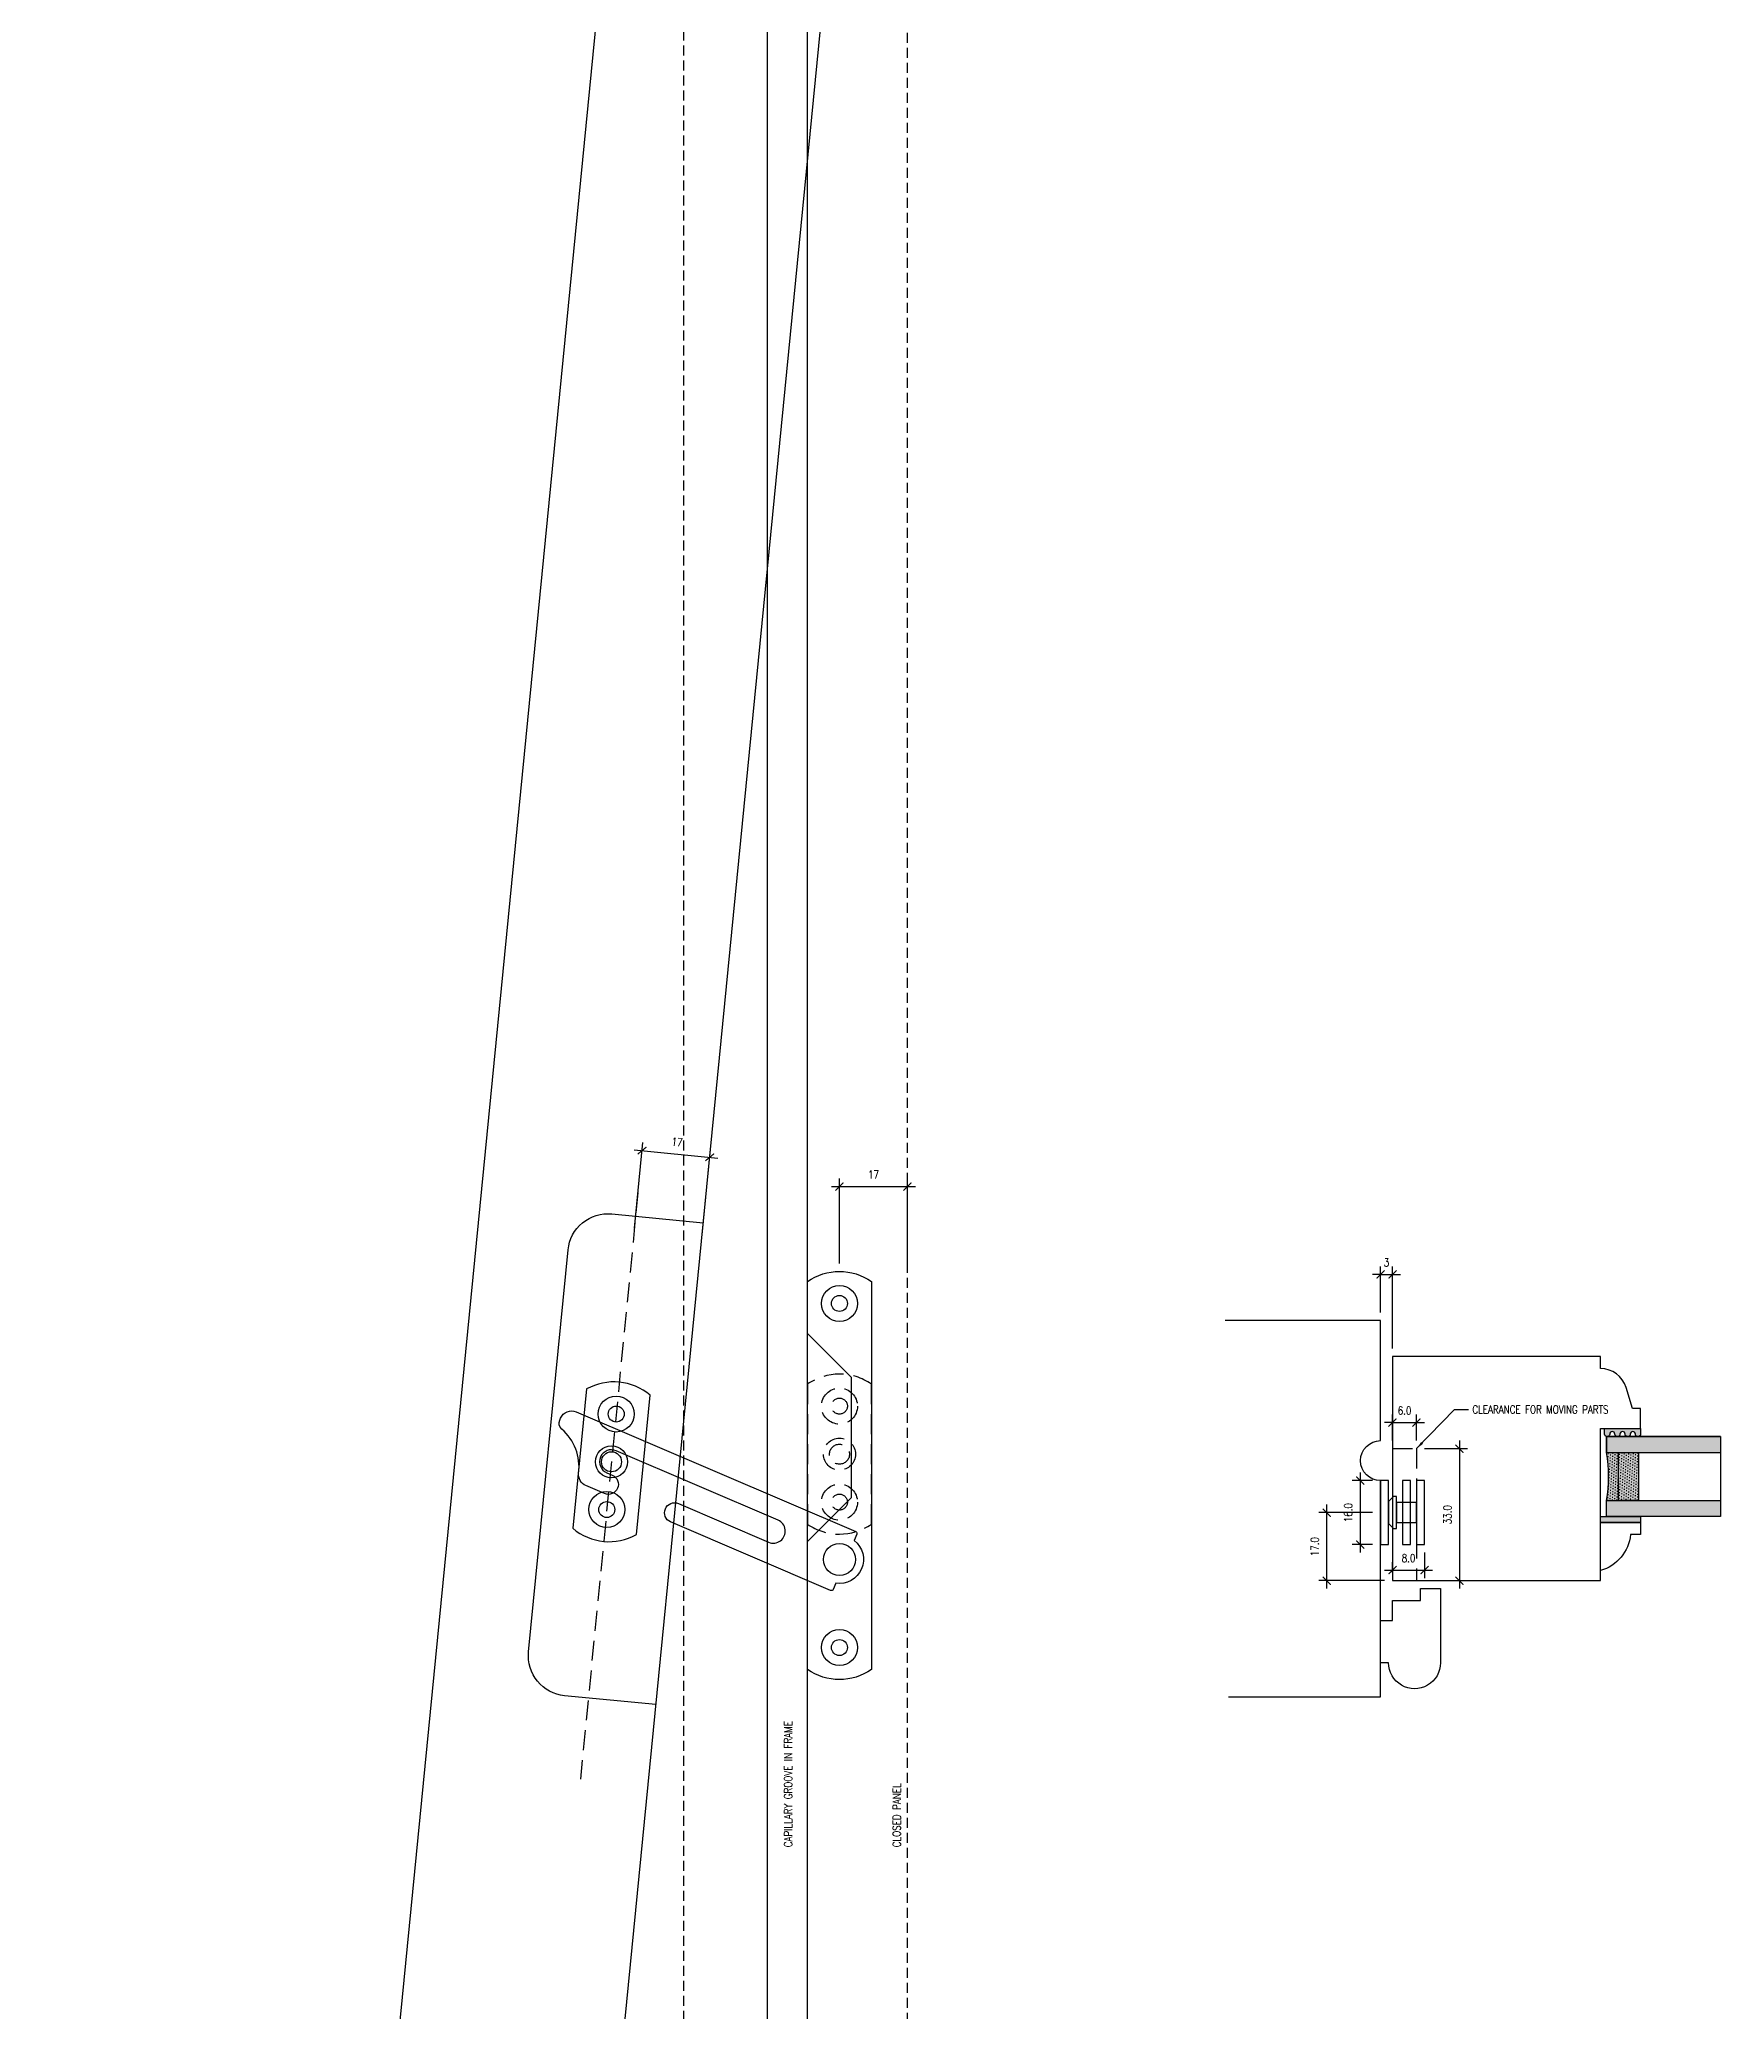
# Model space of a CAD drawing. Header units: millimetres. Extents: x 0 to 23312, y -3206 to 11448.
# Drawn here: x 12507.1 to 12927.3, y -913.6 to -420.6 of the extents above; entities that cross this region are included whole.
import ezdxf

# ---------------------------------------------------------------- set-up
doc = ezdxf.new("R2010")
doc.units = ezdxf.units.MM
doc.header["$LTSCALE"] = 10
doc.header["$PDMODE"] = 35
doc.linetypes.add('HIDDEN', pattern=[0.375, 0.25, -0.125])
for name, color, linetype in [('40 - Detail Outline', 142, 'Continuous'), ('41 - Detail', 7, 'Continuous'), ('42 - Detail Hatch', 251, 'Continuous'), ('44 - Detail Text', 7, 'Continuous')]:
    doc.layers.add(name, color=color, linetype=linetype)
doc.styles.add('1-1', font='romans.shx', dxfattribs={"width": 0.8, "height": 2})
doc.dimstyles.new('1-1', dxfattribs={"dimtxt": 2, "dimasz": 2, "dimexe": 2, "dimexo": 2, "dimgap": 2, "dimtad": 1, "dimdec": 0, "dimzin": 0, "dimdsep": 46, "dimtxsty": '1-1', "dimblk": 'OBLIQUE', "dimcen": 2, "dimdle": 2, "dimclrd": 251, "dimclre": 251, "dimclrt": 251, "dimadec": 0, "dimazin": 0, "dimtfac": 1, "dimtdec": 0, "dimtix": 1, "dimtmove": 1, "dimatfit": 3, "dimfxl": 1, "dimtolj": 1, "dimtzin": 0, "dimlwd": 25, "dimarcsym": 0})
doc.dimstyles.new('1-1$0', dxfattribs={"dimtxt": 2, "dimasz": 2, "dimexe": 2, "dimexo": 2, "dimgap": 2, "dimtad": 1, "dimdec": 0, "dimzin": 0, "dimdsep": 46, "dimtxsty": '1-1', "dimblk": 'ARCHTICK', "dimcen": 2, "dimdle": 2, "dimclrd": 251, "dimclre": 251, "dimclrt": 251, "dimadec": 0, "dimazin": 0, "dimtfac": 1, "dimtdec": 0, "dimtix": 1, "dimtmove": 1, "dimatfit": 3, "dimfxl": 1, "dimtolj": 1, "dimtzin": 0, "dimlwd": 25, "dimarcsym": 0})

# ---------------------------------------------------------------- blocks, each defined once
blk = doc.blocks.new('_ArchTick')
at = {"color": 0, "linetype": 'ByBlock', "const_width": 0.15}
blk.add_lwpolyline([(-0.5, -0.5), (0.5, 0.5)], dxfattribs=at)
blk = doc.blocks.new('*D272')
at = {"layer": '44 - Detail Text', "color": 251, "lineweight": 25, "ltscale": 10, "transparency": 16777216}
blk.add_line((12705.0737123682, -707.3771373350936), (12726.0737123682, -707.3771373350936), dxfattribs=at)
at = {"layer": '44 - Detail Text', "color": 251, "lineweight": -2, "ltscale": 10, "transparency": 16777216}
for p, q in [((12707.0737123682, -726.6053960523021), (12707.0737123682, -705.3771373350936)), ((12724.0737123682, -726.6053960523021), (12724.0737123682, -705.3771373350936))]:
    blk.add_line(p, q, dxfattribs=at)
at = {"layer": 'Defpoints', "color": 0, "ltscale": 10, "transparency": 16777216}
for p in [(12724.0737123682, -707.3771373350936), (12707.0737123682, -728.6053960523021), (12724.0737123682, -728.6053960523021)]:
    blk.add_point(p, dxfattribs=at)
at = {"layer": '44 - Detail Text', "color": 251, "lineweight": 25, "ltscale": 10, "transparency": 16777216, "xscale": 2, "yscale": 2, "zscale": 2, "rotation": 180}
blk.add_blockref('_ArchTick', (12707.0737123682, -707.3771373350936), dxfattribs=at)
at = {"layer": '44 - Detail Text', "color": 251, "lineweight": 25, "ltscale": 10, "transparency": 16777216, "xscale": 2, "yscale": 2, "zscale": 2}
blk.add_blockref('_ArchTick', (12724.0737123682, -707.3771373350936), dxfattribs=at)
at = {"layer": '44 - Detail Text', "color": 251, "ltscale": 10, "transparency": 16777216, "insert": (12715.5737123682, -704.3771373350936), "char_height": 2, "attachment_point": 5, "style": '1-1'}
blk.add_mtext('\\A1;17', dxfattribs=at)
blk = doc.blocks.new('*D271')
at = {"layer": '44 - Detail Text', "color": 251, "lineweight": 25, "ltscale": 10, "transparency": 16777216}
blk.add_line((12655.73394770721, -698.1981219146872), (12676.63346094516, -700.2500347823121), dxfattribs=at)
at = {"layer": '44 - Detail Text', "color": 251, "lineweight": -2, "ltscale": 10, "transparency": 16777216}
for p, q in [((12655.81937760081, -717.7966913482619), (12657.9197978125, -696.4031123556077)), ((12672.73803117439, -719.4577636696724), (12674.83845138609, -698.0641846770183))]:
    blk.add_line(p, q, dxfattribs=at)
at = {"layer": 'Defpoints', "color": 0, "ltscale": 10, "transparency": 16777216}
for p in [(12674.64303111298, -700.054614509205), (12655.6239573277, -719.7871211804486), (12672.54261090128, -721.4481935018591)]:
    blk.add_point(p, dxfattribs=at)
at = {"layer": '44 - Detail Text', "color": 251, "lineweight": 25, "ltscale": 10, "transparency": 16777216, "xscale": 2, "yscale": 2, "zscale": 2}
for p, rotation in [((12657.72437753939, -698.3935421877944), 174.3926748630184), ((12674.64303111298, -700.054614509205), 354.3926748630184)]:
    blk.add_blockref('_ArchTick', p, dxfattribs=dict(at, rotation=rotation))
at = {"layer": '44 - Detail Text', "color": 251, "ltscale": 10, "transparency": 16777216, "insert": (12666.47683473585, -696.2384336002199), "char_height": 2, "attachment_point": 5, "rotation": 354.39267486301844, "style": '1-1'}
blk.add_mtext('\\A1;17', dxfattribs=at)
blk = doc.blocks.new('*D273')
at = {"layer": '44 - Detail Text', "color": 251, "lineweight": 25, "ltscale": 10, "transparency": 16777216}
blk.add_line((12828.87834308712, -807.8956974329562), (12828.87834308712, -786.8956974309772), dxfattribs=at)
at = {"layer": '44 - Detail Text', "color": 251, "lineweight": -2, "ltscale": 10, "transparency": 16777216}
for p, q in [((12840.3288163281, -788.8956974309772), (12826.87834308712, -788.8956974309772)), ((12843.3288163281, -805.8956974329562), (12826.87834308712, -805.8956974329562))]:
    blk.add_line(p, q, dxfattribs=at)
at = {"layer": 'Defpoints', "color": 0, "ltscale": 10, "transparency": 16777216}
for p in [(12828.87834308712, -788.8956974309772), (12842.3288163281, -788.8956974309772), (12845.3288163281, -805.8956974329562)]:
    blk.add_point(p, dxfattribs=at)
at = {"layer": '44 - Detail Text', "color": 251, "lineweight": 25, "ltscale": 10, "transparency": 16777216, "xscale": 2, "yscale": 2, "zscale": 2}
for p, rotation in [((12828.87834308712, -788.8956974309772), 90), ((12828.87834308712, -805.8956974329562), 270)]:
    blk.add_blockref('_ArchTick', p, dxfattribs=dict(at, rotation=rotation))
at = {"layer": '44 - Detail Text', "color": 251, "ltscale": 10, "transparency": 16777216, "insert": (12825.87834308712, -797.3956974319701), "char_height": 2, "attachment_point": 5, "rotation": 90, "style": '1-1'}
blk.add_mtext('\\A1;17.0', dxfattribs=at)
blk = doc.blocks.new('*D274')
at = {"layer": '44 - Detail Text', "color": 251, "lineweight": -2, "ltscale": 10, "transparency": 16777216}
for p, q in [((12840.3288163281, -780.8956974309772), (12835.24939449268, -780.8956974309772)), ((12840.3288163281, -796.8956974309772), (12835.24939449268, -796.8956974309772))]:
    blk.add_line(p, q, dxfattribs=at)
at = {"layer": '44 - Detail Text', "color": 251, "lineweight": 25, "ltscale": 10, "transparency": 16777216}
blk.add_line((12837.24939449268, -778.8956974309772), (12837.24939449268, -798.8956974309772), dxfattribs=at)
at = {"layer": 'Defpoints', "color": 0, "ltscale": 10, "transparency": 16777216}
for p in [(12842.3288163281, -780.8956974309772), (12837.24939449268, -796.8956974309772), (12842.3288163281, -796.8956974309772)]:
    blk.add_point(p, dxfattribs=at)
at = {"layer": '44 - Detail Text', "color": 251, "lineweight": 25, "ltscale": 10, "transparency": 16777216, "xscale": 2, "yscale": 2, "zscale": 2}
for p, rotation in [((12837.24939449268, -780.8956974309772), 90), ((12837.24939449268, -796.8956974309772), 270)]:
    blk.add_blockref('_ArchTick', p, dxfattribs=dict(at, rotation=rotation))
at = {"layer": '44 - Detail Text', "color": 251, "ltscale": 10, "transparency": 16777216, "insert": (12834.24939449267, -788.8956974309806), "char_height": 2, "attachment_point": 5, "rotation": 90, "style": '1-1'}
blk.add_mtext('\\A1;16.0', dxfattribs=at)
blk = doc.blocks.new('*D275')
at = {"layer": '44 - Detail Text', "color": 251, "lineweight": 25, "ltscale": 10, "transparency": 16777216}
blk.add_line((12843.32881632809, -803.257887853124), (12855.32881632809, -803.257887853124), dxfattribs=at)
at = {"layer": '44 - Detail Text', "color": 251, "lineweight": -2, "ltscale": 10, "transparency": 16777216}
for p, q in [((12845.32881632809, -803.8956974329558), (12845.32881632809, -801.257887853124)), ((12853.32881632809, -798.8956974309767), (12853.32881632809, -805.257887853124))]:
    blk.add_line(p, q, dxfattribs=at)
at = {"layer": 'Defpoints', "color": 0, "ltscale": 10, "transparency": 16777216}
for p in [(12853.32881632809, -796.8956974309767), (12853.32881632809, -803.257887853124), (12845.32881632809, -805.8956974329558)]:
    blk.add_point(p, dxfattribs=at)
at = {"layer": '44 - Detail Text', "color": 251, "lineweight": 25, "ltscale": 10, "transparency": 16777216, "xscale": 2, "yscale": 2, "zscale": 2, "rotation": 180}
blk.add_blockref('_ArchTick', (12845.32881632809, -803.257887853124), dxfattribs=at)
at = {"layer": '44 - Detail Text', "color": 251, "lineweight": 25, "ltscale": 10, "transparency": 16777216, "xscale": 2, "yscale": 2, "zscale": 2}
blk.add_blockref('_ArchTick', (12853.32881632809, -803.257887853124), dxfattribs=at)
at = {"layer": '44 - Detail Text', "color": 251, "ltscale": 10, "transparency": 16777216, "insert": (12849.32881632809, -800.257887853124), "char_height": 2, "attachment_point": 5, "style": '1-1'}
blk.add_mtext('\\A1;8.0', dxfattribs=at)
blk = doc.blocks.new('*D276')
at = {"layer": '44 - Detail Text', "color": 251, "lineweight": 25, "ltscale": 10, "transparency": 16777216}
for p, q in [((12845.32881632809, -766.3850828254836), (12843.32881632809, -766.3850828254836)), ((12845.32881632809, -766.3850828254836), (12851.32881632809, -766.3850828254836)), ((12851.32881632809, -766.3850828254836), (12853.32881632809, -766.3850828254836))]:
    blk.add_line(p, q, dxfattribs=at)
at = {"layer": '44 - Detail Text', "color": 251, "lineweight": -2, "ltscale": 10, "transparency": 16777216}
for p, q in [((12845.32881632809, -770.8956974309767), (12845.32881632809, -764.3850828254836)), ((12851.32881632809, -770.8956974309767), (12851.32881632809, -764.3850828254836))]:
    blk.add_line(p, q, dxfattribs=at)
at = {"layer": 'Defpoints', "color": 0, "ltscale": 10, "transparency": 16777216}
for p in [(12851.32881632809, -766.3850828254836), (12845.32881632809, -772.8956974309767), (12851.32881632809, -772.8956974309767)]:
    blk.add_point(p, dxfattribs=at)
at = {"layer": '44 - Detail Text', "color": 251, "lineweight": 25, "ltscale": 10, "transparency": 16777216, "xscale": 2, "yscale": 2, "zscale": 2}
blk.add_blockref('_ArchTick', (12845.32881632809, -766.3850828254836), dxfattribs=at)
at = {"layer": '44 - Detail Text', "color": 251, "lineweight": 25, "ltscale": 10, "transparency": 16777216, "xscale": 2, "yscale": 2, "zscale": 2, "rotation": 180}
blk.add_blockref('_ArchTick', (12851.32881632809, -766.3850828254836), dxfattribs=at)
at = {"layer": '44 - Detail Text', "color": 251, "ltscale": 10, "transparency": 16777216, "insert": (12848.32881632809, -763.3850828254836), "char_height": 2, "attachment_point": 5, "style": '1-1'}
blk.add_mtext('\\A1;6.0', dxfattribs=at)
blk = doc.blocks.new('*D277')
at = {"layer": '44 - Detail Text', "color": 251, "lineweight": -2, "ltscale": 10, "transparency": 16777216}
for p, q in [((12853.3288163281, -772.8956974309772), (12864.05378041989, -772.8956974309772)), ((12853.3288163281, -805.8956974329562), (12864.05378041989, -805.8956974329562))]:
    blk.add_line(p, q, dxfattribs=at)
at = {"layer": '44 - Detail Text', "color": 251, "lineweight": 25, "ltscale": 10, "transparency": 16777216}
blk.add_line((12862.05378041989, -770.8956974309772), (12862.05378041989, -807.8956974329562), dxfattribs=at)
at = {"layer": 'Defpoints', "color": 0, "ltscale": 10, "transparency": 16777216}
for p in [(12851.3288163281, -772.8956974309772), (12851.3288163281, -805.8956974329562), (12862.05378041989, -805.8956974329562)]:
    blk.add_point(p, dxfattribs=at)
at = {"layer": '44 - Detail Text', "color": 251, "lineweight": 25, "ltscale": 10, "transparency": 16777216, "xscale": 2, "yscale": 2, "zscale": 2}
for p, rotation in [((12862.05378041989, -772.8956974309772), 90), ((12862.05378041989, -805.8956974329562), 270)]:
    blk.add_blockref('_ArchTick', p, dxfattribs=dict(at, rotation=rotation))
at = {"layer": '44 - Detail Text', "color": 251, "ltscale": 10, "transparency": 16777216, "insert": (12859.05378041989, -789.3956974319701), "char_height": 2, "attachment_point": 5, "rotation": 90, "style": '1-1'}
blk.add_mtext('\\A1;33.0', dxfattribs=at)
blk = doc.blocks.new('_Oblique')
at = {"color": 0, "linetype": 'ByBlock', "lineweight": -2}
blk.add_line((-0.5, -0.5), (0.5, 0.5), dxfattribs=at)
blk = doc.blocks.new('*D278')
at = {"layer": '44 - Detail Text', "color": 251, "lineweight": 25, "ltscale": 10, "transparency": 16777216}
for p, q in [((12842.32881632809, -729.3688176622854), (12840.32881632809, -729.3688176622854)), ((12842.32881632809, -729.3688176622854), (12845.32881632809, -729.3688176622854)), ((12845.32881632809, -729.3688176622854), (12847.32881632809, -729.3688176622854))]:
    blk.add_line(p, q, dxfattribs=at)
at = {"layer": '44 - Detail Text', "color": 251, "lineweight": -2, "ltscale": 10, "transparency": 16777216}
for p, q in [((12842.32881632809, -738.8956974309767), (12842.32881632809, -727.3688176622854)), ((12845.32881632809, -747.8956974329558), (12845.32881632809, -727.3688176622854))]:
    blk.add_line(p, q, dxfattribs=at)
at = {"layer": 'Defpoints', "color": 0, "ltscale": 10, "transparency": 16777216}
for p in [(12845.32881632809, -729.3688176622854), (12842.32881632809, -740.8956974309767), (12845.32881632809, -749.8956974329558)]:
    blk.add_point(p, dxfattribs=at)
at = {"layer": '44 - Detail Text', "color": 251, "lineweight": 25, "ltscale": 10, "transparency": 16777216, "xscale": 2, "yscale": 2, "zscale": 2}
blk.add_blockref('_ArchTick', (12842.32881632809, -729.3688176622854), dxfattribs=at)
at = {"layer": '44 - Detail Text', "color": 251, "lineweight": 25, "ltscale": 10, "transparency": 16777216, "xscale": 2, "yscale": 2, "zscale": 2, "rotation": 180}
blk.add_blockref('_ArchTick', (12845.32881632809, -729.3688176622854), dxfattribs=at)
at = {"layer": '44 - Detail Text', "color": 251, "ltscale": 10, "transparency": 16777216, "insert": (12843.82881632809, -726.3688176622854), "char_height": 2, "attachment_point": 5, "style": '1-1'}
blk.add_mtext('\\A1;3', dxfattribs=at)

msp = doc.modelspace()

# ---------------------------------------------------------------- hatches: boundary and pattern name
at = {"layer": '42 - Detail Hatch'}
h = msp.add_hatch(color=253, dxfattribs=at)
edge = h.paths.add_edge_path()
edge.add_arc((12901.54310204229, -769.2528402900571), 0.6428571428405121, -180, 0, ccw=False)
edge.add_arc((12900.2573877565, -769.2528402900571), 0.6428571429569274, 0, 180)
edge.add_arc((12898.97167347082, -769.2528402900571), 0.6428571427240968, -180, 0, ccw=False)
edge.add_line((12898.32881632809, -769.2528402900571), (12898.32881632809, -767.8956974329558))
edge.add_line((12898.32881632809, -767.8956974329558), (12907.32881632809, -767.8956974329558))
edge.add_line((12907.32881632809, -767.8956974329558), (12907.32881632809, -769.2528402900571))
edge.add_arc((12906.68595918514, -769.2528402900571), 0.6428571429569274, -180, 0, ccw=False)
edge.add_arc((12905.40024489945, -769.2528402900571), 0.6428571427240968, 0, 180)
edge.add_arc((12904.11453061377, -769.2528402900571), 0.6428571429569274, -180, 0, ccw=False)
edge.add_arc((12902.82881632798, -769.2528402900571), 0.6428571428405121, 0, 180)
h = msp.add_hatch(color=254, dxfattribs=at)
h.paths.add_polyline_path([(12901.82881632809, -785.8956974329558), (12906.82881632809, -785.8956974329558), (12906.82881632809, -773.8956974329558), (12901.82881632809, -773.8956974329558)])
h.paths.add_polyline_path([(12898.82881632809, -785.8956974329558), (12901.82881632809, -785.8956974329558), (12901.82881632809, -773.8956974329558), (12898.82881632809, -773.8956974329558, -0.08333333333334958)])
h.paths.add_polyline_path([(12927.32881632809, -789.8956974329412), (12927.32881632809, -785.8956974329558), (12898.82881632809, -785.8956974329558), (12898.82881632809, -789.8956974329558)])
h.paths.add_polyline_path([(12927.32881632809, -773.8956974329412), (12927.32881632809, -769.8956974329558), (12898.82881632809, -769.8956974329558), (12898.82881632809, -773.8956974329558)])
h = msp.add_hatch(dxfattribs=at)
h.set_pattern_fill('DOTS', color=251, scale=0.4, angle=210, style=0)
h.set_pattern_definition([(330.0000000000001, (-19240.66848247461, 13060.55895280445), (-0.04253693429844055, -0.7086761314031186), [0, -0.6349999999999993])])
h.paths.add_polyline_path([(12906.82881632809, -785.8956974329558), (12901.82881632809, -785.8956974329558), (12901.82881632809, -773.8956974329558), (12906.82881632809, -773.8956974329558)])
h.paths.add_polyline_path([(12898.82881632809, -773.8956974329558), (12901.82881632809, -773.8956974329558), (12901.82881632809, -785.8956974329558), (12898.82881632809, -785.8956974329558, 0.08333333333335005)])
msp.add_hatch(color=253, dxfattribs=at).paths.add_polyline_path([(12897.32881632809, -789.8956974329558), (12907.32881632809, -789.8956974329558), (12907.32881632809, -791.3956974329558), (12897.32881632809, -791.3956974329558)])

# ---------------------------------------------------------------- linework, layer by layer
at = {"color": 252}
msp.add_lwpolyline([(12902.18595918514, -769.2528402900571), (12902.18595918514, -769.2528402900571, -1), (12900.90024489945, -769.2528402900571), (12900.90024489945, -769.2528402900571, 0.9999999999999997), (12899.61453061354, -769.2528402900571), (12899.61453061354, -769.2528402900571, -1), (12898.32881632809, -769.2528402900571), (12898.32881632809, -767.8956974329558), (12907.32881632809, -767.8956974329558), (12907.32881632809, -769.2528402900571, -0.9999999999999999), (12906.04310204218, -769.2528402900571), (12906.04310204218, -769.2528402900571, 0.9999999999999999), (12904.75738775673, -769.2528402900571), (12904.75738775673, -769.2528402900571, -1), (12903.47167347082, -769.2528402900571), (12903.47167347082, -769.2528402900571, 0.9999999999999997)], format="xyb", close=True, dxfattribs=at)
for points in [[(12927.32881632809, -769.8956974329558), (12898.82881632809, -769.8956974329558), (12898.82881632809, -773.8956974329558)], [(12898.82881632809, -773.8956974329558), (12927.32881632809, -773.8956974329558)], [(12898.82881632809, -785.8956974329558), (12927.32881632809, -785.8956974329558)], [(12927.32881632809, -789.8956974329558), (12898.82881632809, -789.8956974329558), (12898.82881632809, -785.8956974329558)]]:
    msp.add_lwpolyline(points, dxfattribs=at)
msp.add_lwpolyline([(12927.32881632809, -789.8956974329558), (12898.82881632809, -789.8956974329558), (12898.82881632809, -785.8956974329558, 0.08333333333333724), (12898.82881632809, -773.8956974329558), (12898.82881632809, -769.8956974329558), (12927.32881632809, -769.8956974329558)], format="xyb")
for points in [[(12906.82881632809, -773.8956974329558), (12906.82881632809, -785.8956974329558), (12901.82881632809, -785.8956974329558), (12901.82881632809, -773.8956974329558)], [(12897.32881632809, -789.8956974329558), (12907.32881632809, -789.8956974329558), (12907.32881632809, -791.3956974329558), (12897.32881632809, -791.3956974329558)]]:
    msp.add_lwpolyline(points, close=True, dxfattribs=at)
msp.add_arc((12863.07881632809, -779.8956974329558), 36.24999999998916, 350.4727166230902, 9.527283376909782, dxfattribs=at)
at = {"layer": '40 - Detail Outline', "color": 251, "ltscale": 2}
for p, q in [((12689.0737123682, -1840.776464004613), (12689.0737123682, -193.401123910382)), ((12699.0737123682, -1839.901577369357), (12699.0737123682, -193.401123910382))]:
    msp.add_line(p, q, dxfattribs=at)
at = {"layer": '40 - Detail Outline', "color": 251, "linetype": 'HIDDEN', "ltscale": 2}
msp.add_line((12656.68925521541, -708.9366568854748), (12642.29987970503, -855.4979211134578), dxfattribs=at)
at = {"layer": '40 - Detail Outline'}
msp.add_lwpolyline([(12564.0737123682, -1826.24519368899), (12723.76268191427, -199.7522827863686), (12668.03064661305, -194.2805151393659), (12507.08127833599, -1833.611066654823), (12522.13773001629, -1833.770668359184), (12522.82170097216, -1826.80416394653, -0.9999999999999999), (12527.79777555263, -1827.292714629299), (12527.15654724306, -1833.823868927289), (12540.20547203265, -1833.962190404409), (12540.98715312508, -1826.000471075662), (12564.0737123682, -1826.24519368899)], format="xyb", dxfattribs=at)
at = {"layer": '40 - Detail Outline', "color": 7, "linetype": 'HIDDEN'}
msp.add_lwpolyline([(12724.0737123682, -1827.7143607812), (12724.0737123682, -193.401123910382), (12668.0737123682, -193.401123910382), (12668.0737123682, -1840.613725938656), (12683.0737123682, -1839.301395985774), (12683.0737123682, -1832.301395985774, -0.9999999999999999), (12688.0737123682, -1832.301395985774), (12688.0737123682, -1838.863952668133), (12701.0737123682, -1837.726600042308), (12701.0737123682, -1829.726600042308), (12724.0737123682, -1827.7143607812)], format="xyb", dxfattribs=at)
at = {"layer": '40 - Detail Outline', "color": 252, "ltscale": 10}
msp.add_lwpolyline([(12661.20823506106, -836.8931237686884), (12638.34311352798, -834.6482276048773, -0.4142135623731432), (12629.36806573258, -823.7189770784062), (12639.23678952451, -723.2022705529744, -0.4142135623730954), (12650.16604005098, -714.2272227575777), (12673.03116158405, -716.4721189213924)], format="xyb", dxfattribs=at)
at = {"layer": '40 - Detail Outline', "color": 7, "ltscale": 10}
for points in [[(12710.0737123682, -755.1053960523041), (12699.0737123682, -744.1053960523022), (12699.0737123682, -731.1053960523022, -0.3125000000000162), (12715.0737123682, -731.1053960523022), (12715.0737123682, -828.1053960523022, -0.3125000000000162), (12699.0737123682, -828.1053960523022), (12699.0737123682, -796.1053960523059), (12710.0737123682, -785.1053960523041)], [(12640.41553040278, -792.8159140741318, 0.3125000000000162), (12656.33896906028, -794.3792762589892), (12659.75882383965, -759.5467541957223, 0.3125000000000162), (12643.83538518216, -757.9833920108649)], [(12637.67827846645, -768.0360064279139, -0.3254726661923785), (12637.15436035208, -765.7406636925734), (12637.35065688953, -765.2826620879387, -0.414213562373095), (12641.28987933297, -763.7070585397323), (12711.14434189379, -793.6462312126496, -0.414213562373095), (12711.40694248516, -794.3027682865559), (12710.74098302062, -795.8565934703947, -0.7745966692414302), (12706.16385471161, -806.5360080818264), (12705.49789524708, -808.0898332656652, -0.4142135623730341), (12704.84135817317, -808.3524338570332), (12664.85886973375, -791.2161968666132, -0.9999999999999999), (12666.82855214645, -786.6205085402435), (12689.34742494566, -796.2719523624346, 0.9999999999999999), (12691.71104384089, -790.7571263707905), (12651.26898656883, -773.4239211391014, 0.9999999999999999), (12648.9053676736, -778.9387471307455), (12650.28407417152, -779.5296518545529, -0.9999999999999999), (12648.31439175882, -784.1253401809226), (12643.668817533, -782.1342769930761, -0.3339458188586612), (12641.87341015692, -779.0078382736629, 0.2492386375364719)]]:
    msp.add_lwpolyline(points, format="xyb", close=True, dxfattribs=at)
at = {"layer": '40 - Detail Outline', "ltscale": 0.5}
msp.add_lwpolyline([(12804.28274904393, -834.8956974309767), (12842.32881632809, -834.8956974309767), (12842.32881632809, -780.8956974309767, -1), (12842.32881632809, -770.8956974310931), (12842.32881632809, -740.8956974309767), (12803.51025010224, -740.8956974309767)], format="xyb", dxfattribs=at)
at = {"layer": '40 - Detail Outline'}
for points in [[(12897.32881632809, -749.8956974329558), (12845.32881632809, -749.8956974329558), (12845.32881632809, -805.8956974329558), (12897.32881632809, -805.8956974329558), (12897.32881632809, -767.8956974329558), (12907.32881632809, -767.8956974329558), (12907.32881632809, -762.8956974329558), (12905.32881632809, -762.8956974329558), (12903.71701569053, -757.6229278851897, 0.329762411805974), (12897.32881632809, -752.8956974329558)], [(12897.32881632809, -803.3956974329558), (12897.32881632809, -791.3956974329558), (12907.32881632809, -791.3956974329558), (12907.32881632809, -794.3956974329558), (12904.82881632809, -794.3956974329558, -0.3048622080191061)], [(12842.32881632786, -815.8956974328394), (12845.32881632786, -815.8956974328394), (12845.32881632809, -810.8956974328394), (12852.32881632809, -810.8956974328976), (12852.32881632809, -807.8956974328976), (12857.32881632809, -807.8956974329558), (12857.32881632786, -826.3956974329558, -0.9999999999999999), (12844.32881632786, -826.3956974328394), (12842.32881632786, -826.3956974328394)]]:
    msp.add_lwpolyline(points, format="xyb", close=True, dxfattribs=at)
at = {"layer": '40 - Detail Outline', "color": 251, "linetype": 'HIDDEN', "ltscale": 2}
msp.add_lwpolyline([(12699.0737123682, -791.7707575159875, 0.3125000000000162), (12715.0737123682, -791.7707575159875), (12715.0737123682, -756.7707575159875, 0.3125000000000162), (12699.0737123682, -756.7707575159875)], format="xyb", close=True, dxfattribs=at)
at = {"layer": '40 - Detail Outline', "color": 252, "linetype": 'HIDDEN', "ltscale": 2}
msp.add_lwpolyline([(12845.32881632809, -772.8956974309767), (12851.32881632809, -772.8956974309767), (12851.32881632809, -805.8956974329558)], dxfattribs=at)
at = {"layer": '40 - Detail Outline', "color": 7, "ltscale": 10}
for points in [[(12842.32881632809, -796.8956974309767), (12844.32881632809, -796.8956974309767), (12844.32881632809, -780.8956974309767), (12842.32881632809, -780.8956974309767)], [(12851.32881632809, -796.8956974309767), (12853.32881632809, -796.8956974309767), (12853.32881632809, -780.8956974309767), (12851.32881632809, -780.8956974309767)], [(12844.32881632809, -791.6456974309767), (12845.57881632809, -792.8956974309767), (12846.32881632809, -792.8956974309767), (12846.32881632809, -784.8956974309767), (12845.57881632809, -784.8956974309767), (12844.32881632809, -786.1456974309767)], [(12846.32881632809, -791.3956974309767), (12851.32881632809, -791.3956974309767), (12851.32881632809, -786.3956974309767), (12846.32881632809, -786.3956974309767)]]:
    msp.add_lwpolyline(points, close=True, dxfattribs=at)
at = {"layer": '40 - Detail Outline', "color": 251, "ltscale": 10}
msp.add_lwpolyline([(12847.82881632809, -796.8956974309767), (12849.82881632809, -796.8956974309767), (12849.82881632809, -780.8956974309767), (12847.82881632809, -780.8956974309767)], close=True, dxfattribs=at)
at = {"layer": '40 - Detail Outline', "color": 7, "ltscale": 10}
for centre, radius in [((12707.0737123682, -736.6053960523022), 4.5), ((12707.0737123682, -736.6053960523022), 2), ((12651.25969875986, -764.2387551418069), 4.5), ((12651.25969875986, -764.2387551418069), 2), ((12650.08717712122, -776.1813341349243), 4), ((12650.08717712122, -776.1813341349243), 2.5), ((12648.91465548257, -788.1239131280472), 4.5), ((12648.91465548257, -788.1239131280472), 2), ((12707.0737123682, -800.6053960523022), 4), ((12707.0737123682, -800.6053960523022), 4), ((12707.0737123682, -822.6053960523022), 4.5), ((12707.0737123682, -822.6053960523022), 2)]:
    msp.add_circle(centre, radius, dxfattribs=at)
at = {"layer": '40 - Detail Outline', "color": 251, "linetype": 'HIDDEN', "ltscale": 2}
for centre, radius in [((12707.0737123682, -762.2707575159875), 4.5), ((12707.0737123682, -762.2707575159875), 2), ((12707.0737123682, -774.2707575159839), 4), ((12707.0737123682, -774.2707575159839), 2.5), ((12707.0737123682, -786.2707575159875), 4.5), ((12707.0737123682, -786.2707575159875), 2)]:
    msp.add_circle(centre, radius, dxfattribs=at)
at = {"layer": '41 - Detail', "color": 251}
msp.add_line((12927.32881632809, -769.8956974329558), (12927.32881632809, -789.8956974329558), dxfattribs=at)

# ---------------------------------------------------------------- texts
at = {"layer": '40 - Detail Outline', "color": 251, "ltscale": 10, "insert": (12865.28994127838, -762.1080918554399), "char_height": 2, "attachment_point": 1, "style": '1-1'}
msp.add_mtext('CLEARANCE FOR MOVING PARTS', dxfattribs=at)
at = {"layer": '40 - Detail Outline', "color": 251, "ltscale": 10, "char_height": 2, "attachment_point": 1, "rotation": 90, "style": '1-1'}
for s, insert in [('CAPILLARY GROOVE IN FRAME', (12693.24426389367, -872.5380022970967)), ('CLOSED PANEL', (12720.3781676241, -872.5380022970967))]:
    msp.add_mtext(s, dxfattribs=dict(at, insert=insert))

# ---------------------------------------------------------------- dimensions: what is measured, and where the dimension line sits
at = {"layer": '44 - Detail Text', "color": 2, "ltscale": 10}
dim = msp.add_aligned_dim(p1=(12655.6239573277, -719.7871211804486), p2=(12672.54261090128, -721.4481935018594), distance=21.496441267815985, dimstyle='1-1$0', dxfattribs=at)
dim.commit()
dim.dimension.update_dxf_attribs({"geometry": '*D271', "text_midpoint": (12666.47683473585, -696.2384336002199)})
for base, p1, p2, picture, middle in [((12724.0737123682, -707.3771373350936), (12707.0737123682, -728.6053960523021), (12724.0737123682, -728.6053960523021), '*D272', (12715.5737123682, -704.3771373350936)), ((12845.32881632809, -729.3688176622854), (12842.32881632809, -740.8956974309767), (12845.32881632809, -749.8956974329558), '*D278', (12843.82881632809, -726.3688176622854))]:
    dim = msp.add_linear_dim(base=base, p1=p1, p2=p2, dimstyle='1-1$0', dxfattribs=at)
    dim.commit()
    dim.dimension.update_dxf_attribs({"geometry": picture, "text_midpoint": middle})
for base, p1, p2, picture, middle in [((12851.32881632809, -766.3850828254836), (12845.32881632809, -772.8956974309767), (12851.32881632809, -772.8956974309767), '*D276', (12848.32881632809, -763.3850828254836)), ((12853.32881632809, -803.257887853124), (12845.32881632809, -805.8956974329558), (12853.32881632809, -796.8956974309767), '*D275', (12849.32881632809, -800.257887853124))]:
    dim = msp.add_linear_dim(base=base, p1=p1, p2=p2, dimstyle='1-1$0', override={"dimdec": 1}, dxfattribs=at)
    dim.commit()
    dim.dimension.update_dxf_attribs({"geometry": picture, "text_midpoint": middle})
for base, p1, p2, picture, middle in [((12862.05378041989, -805.8956974329562), (12851.32881632809, -772.8956974309767), (12851.32881632809, -805.8956974329558), '*D277', (12859.05378041989, -789.3956974319701)), ((12837.24939449268, -796.8956974309772), (12842.32881632809, -780.8956974309767), (12842.32881632809, -796.8956974309767), '*D274', (12834.24939449267, -788.8956974309806)), ((12828.87834308712, -788.8956974309772), (12845.32881632809, -805.8956974329558), (12842.32881632809, -788.8956974309767), '*D273', (12825.87834308712, -797.3956974319701))]:
    dim = msp.add_linear_dim(base=base, p1=p1, p2=p2, angle=90, dimstyle='1-1$0', override={"dimdec": 1}, dxfattribs=at)
    dim.commit()
    dim.dimension.update_dxf_attribs({"geometry": picture, "text_midpoint": middle})

# ---------------------------------------------------------------- leaders
at = {"layer": '40 - Detail Outline', "color": 2, "ltscale": 10, "annotation_type": 0, "has_hookline": 1, "hookline_direction": 0, "text_width": 38.47619047619047}
msp.add_leader([(12851.32881632809, -772.8956974309767), (12860.7894108946, -763.1080918554399), (12864.28994127838, -763.1080918554399)], dimstyle='1-1', override={"dimgap": 1, "dimtad": 0}, dxfattribs=at)

doc.saveas('drawing.dxf')
